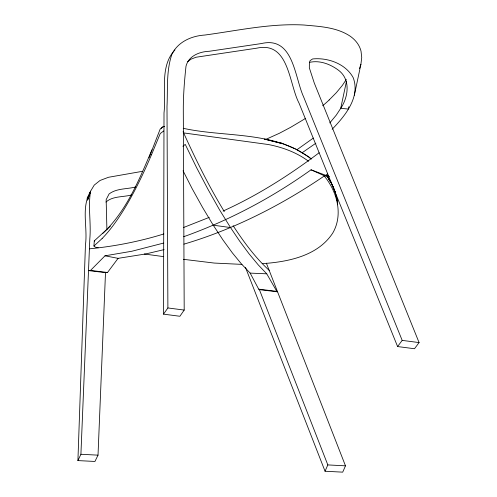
<?xml version="1.0" encoding="UTF-8"?>
<svg xmlns="http://www.w3.org/2000/svg" width="497" height="497" viewBox="0 0 497 497"><rect width="100%" height="100%" fill="white"/><g stroke="black" fill="none" stroke-linecap="round" stroke-linejoin="round"><path stroke-width="0.75" d="M332.139 129.263C344.924 116.062 360.58 97.201 353.193 77.644C345.545 63.697 327.84 57.422 312.65 58.944L310.221 60.516L309.395 62.305L309.339 67.865L314.29 83.074L419.083 342.582L414.498 348.739L397.594 346.552L402.185 340.389L303.568 96.797C294.528 77.128 293.547 35.908 261.397 43.556L209.336 51.266C199.632 51.613 188.624 55.826 186.008 66.163C184.406 80.955 183.231 95.797 183.306 110.688L184.194 310.066L179.889 316.266L163.507 314.147L164.01 112.894C166.383 92.411 159.388 66.468 174.913 49.986M106.905 229.521L106.159 199.645L109.085 193.973C116.627 188.158 126.841 189.314 135.638 186.959M98.213 247.755L95.244 247.127L93.939 246.015L94.287 240.877L110.334 226.234M164.091 249.618L145.683 253.961L118.081 258.347L107.52 272.48L105.501 272.642L98.021 455.153L94.952 461.458L77.917 460.589L85.453 244.835C87.87 227.259 80.874 207.653 90.442 191.569L87.602 200.129L90.578 191.19L94.231 185.101L100.077 180.454L108.52 177.274L142.571 171.297M77.917 460.589L80.912 454.27L89.827 238.74C91.231 222.904 87.894 206.876 90.578 191.19M354.342 95.262L360.909 64.287L361.735 57.497L361.033 51.241A128.686 54.788 -20.5 0 0 349.944 36.032C336.37 27.124 319.559 26.447 303.909 25.018C270.517 23.204 237.678 30.634 204.789 35.045C191.488 35.871 177.746 41.885 171.819 54.502C166.153 71.177 167.868 89.168 166.998 106.501L167.887 307.954L163.507 314.147M346.477 81.247L340.718 108.346L336.258 115.13L329.766 122.939M348.844 106.774L348.366 109.036L340.718 108.346C348.36 97.064 350.814 79.526 338.631 70.344C330.468 64.194 319.59 59.944 309.364 62.417M359.511 68.567L360.909 64.287M149.094 157.642L160.152 129.139L162.941 126.853L164.047 126.48M151.504 154.747L160.239 133.538L163.73 130.941M151.958 149.796C139.222 179.616 126.617 211.014 102.506 233.683M266.373 263.168L345.477 465.826L342.706 472.15L325.05 471.243L327.821 464.919L259.391 289.652L258.695 289.155L250.159 273.114L241.499 264.006L232.403 252.93L222.96 239.97L213.238 225.197L202.621 207.529L192.134 188.63L183.058 170.788M346.316 79.439L342.315 85.459L336.326 92.703L329.132 99.984M87.087 198.241L88.814 195.681M105.501 272.642L88.509 270.592L90.516 270.424L104.997 255.812L131.854 251.246L163.538 243.089M93.939 246.015L102.121 238.523M161.115 128.325L163.24 126.567L164.401 126.331M183.71 236.634L185.866 235.945C230.397 219.798 272.536 197.371 311.047 169.812L325.79 175.329L327.666 173.826M313.358 138.054L297.057 149.653M182.877 146.255L185.251 144.397L196.576 167.619L207.932 189.227L219.631 209.989L230.509 227.545L239.56 240.995L249.047 253.805L258.216 264.858L266.752 273.816L276.823 291.372L277.537 291.82L259.391 289.652M105.942 202.068C112.819 195.886 122.989 197.284 131.413 194.973M315.875 143.198L302.126 152.784M187.667 61.671L190.923 59.205L196.029 57.236L256.819 48.166C289.26 40.99 288.838 83.943 299.064 103.171L397.594 346.552M319.136 152.747C289.192 175.317 257.322 195.588 223.097 211.039M329.536 176.634L324.498 175.845C281.314 205.28 234.137 229.291 183.94 244.145M265.311 139.62L279.37 133.283L290.54 127.375L302.288 120.38A117.559 49.532 -21.5 0 0 305.462 118.373M209.262 217.363L183.548 227.514M163.805 233.963C139.614 241.467 114.608 246.338 89.41 248.835M262.223 263.665C287.887 261.913 317.701 256.141 332.773 233.018C343.47 214.617 337.047 191.37 324.131 175.851M241.964 264.385L214.238 263.062L183.387 259.31M266.752 273.816L250.159 273.114M327.821 464.919L345.477 465.826M80.912 454.27L98.021 455.153M90.516 270.424L107.52 272.48M258.695 289.155L276.823 291.372M167.887 307.954L184.194 310.066M402.185 340.389L419.083 342.582M183.225 128.288C225.421 137.65 275.406 130.562 311.339 159.059M213.238 225.197L230.509 227.545M144.248 253.998L163.432 256.601M183.331 132.873L268.436 144.546C282.75 147.323 296.796 152.498 308.544 161.276M118.081 258.347L104.997 255.812M325.79 175.329L328.685 175.907M281.128 142.912L295.05 148.733M311.047 169.812L324.498 175.845M295.746 149.025L309.028 157.077L310.681 158.562M94.287 240.877L94.635 241.101M269.188 270.38C255.042 257.359 243.58 241.741 233.124 225.681M327.069 176.199L330.48 181.262L334.636 190.394L330.48 181.262L327.268 176M224.302 211.567C208.703 185.959 195.47 158.984 183.076 131.711M329.449 180.131L327.113 175.944L330.449 181.977M329.784 180.728L330.505 182.045M332.319 185.35L333.04 186.667M245.481 267.429L325.05 471.243M337.333 201.049L334.916 191.121L337.333 201.049L337.457 204.764M336.717 197.644L336.767 200.577M151.504 154.722A333.127 82.502 -79.4 0 1 102.121 238.51M329.169 99.99A117.559 49.532 -21.5 0 1 322.69 105.712M281.408 143.366L264.659 139.148L281.408 143.366"/></g></svg>
